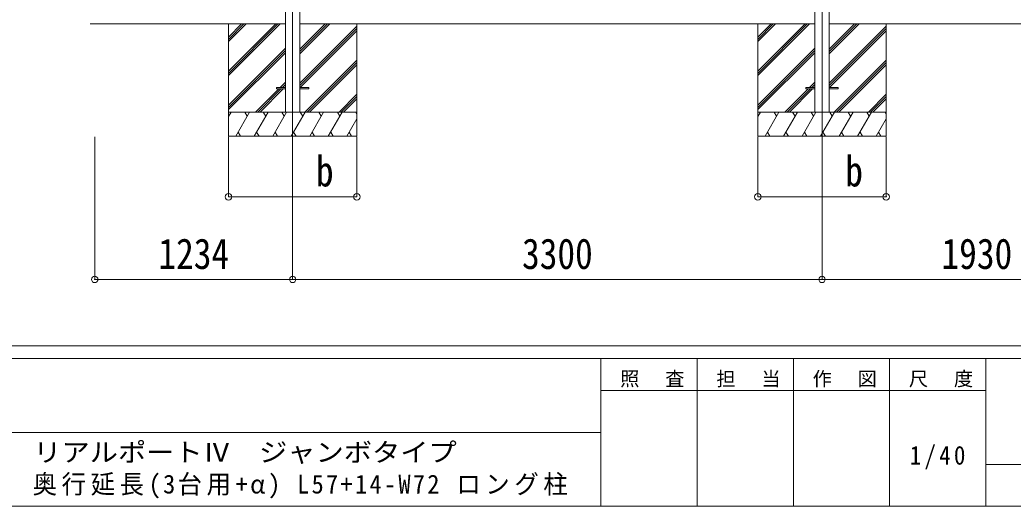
# Model space of a CAD drawing. Units: millimetres at full size, sheet at 1:40. Extents: x -11181 to 11305, y -7804 to 7716.
# Drawn here: x 42 to 6234, y -7804 to -4772 of the extents above; entities that cross this region are included whole.
import ezdxf
from ezdxf.enums import TextEntityAlignment as Align

# ---------------------------------------------------------------- set-up
doc = ezdxf.new("R2010")
doc.units = ezdxf.units.MM
doc.header["$LTSCALE"] = 40
doc.header["$PDMODE"] = 32
doc.header["$PDSIZE"] = 40
for name, color, linetype, lineweight in [('0-0_0', 7, 'Continuous', 9), ('0-1_本体', 4, 'Continuous', 9), ('0-2_部品', 7, 'Continuous', 9), ('0-8_PARTS2', 2, 'Continuous', 9), ('0-A_寸法', 6, 'Continuous', 9), ('F-0_240', 7, 'Continuous', 9)]:
    doc.layers.add(name, color=color, linetype=linetype, lineweight=lineweight)
doc.styles.add('ＭＳ ゴシック', font='')
doc.styles.get('ＭＳ ゴシック').set_extended_font_data('MS Gothic')

msp = doc.modelspace()

# ---------------------------------------------------------------- linework, layer by layer
at = {"layer": '0-0_0'}
for p, q in [((480.24, -4797.05), (1697.01, -4797.05)), ((1342.21, -4797.05), (1342.21, -5497.05)), ((1342.21, -5091.23), (1636.39, -4797.05)), ((1342.21, -5105.37), (1650.53, -4797.05)), ((1342.21, -5119.51), (1664.67, -4797.05)), ((1342.21, -4907.38), (1452.54, -4797.05)), ((1342.21, -4893.24), (1438.4, -4797.05)), ((1342.21, -4879.1), (1424.25, -4797.05)), ((1787.41, -4982.68), (1973.04, -4797.05)), ((1787.41, -4968.54), (1958.9, -4797.05)), ((1787.41, -4954.4), (1944.75, -4797.05)), ((1787.41, -4797.05), (4997.01, -4797.05)), ((1787.41, -5166.53), (2142.21, -4811.73)), ((1787.41, -5180.67), (2142.21, -4825.87)), ((2142.21, -4797.05), (2142.21, -5497.05)), ((4642.21, -4797.05), (4642.21, -5497.05)), ((4642.21, -5091.23), (4936.39, -4797.05)), ((4642.21, -5105.37), (4950.53, -4797.05)), ((4642.21, -5119.51), (4964.67, -4797.05)), ((4642.21, -4907.38), (4752.54, -4797.05)), ((4642.21, -4893.24), (4738.4, -4797.05)), ((4642.21, -4879.1), (4724.25, -4797.05)), ((5087.41, -4982.68), (5273.04, -4797.05)), ((5087.41, -4968.54), (5258.9, -4797.05)), ((5087.41, -4954.4), (5244.75, -4797.05)), ((5087.41, -4797.05), (6927.01, -4797.05)), ((5087.41, -5166.53), (5442.21, -4811.73)), ((5087.41, -5180.67), (5442.21, -4825.87)), ((5442.21, -4797.05), (5442.21, -5497.05)), ((1788.82, -5193.4), (2142.21, -4840.01)), ((5088.82, -5193.4), (5442.21, -4840.01)), ((1342.21, -5303.36), (1697.01, -4948.56)), ((4642.21, -5303.36), (4997.01, -4948.56)), ((1342.21, -5317.5), (1697.01, -4962.7)), ((1342.21, -5331.64), (1697.01, -4976.85)), ((4642.21, -5317.5), (4997.01, -4962.7)), ((4642.21, -5331.64), (4997.01, -4976.85)), ((1819.01, -5347.05), (2142.21, -5023.86)), ((1833.16, -5347.05), (2142.21, -5038)), ((1847.3, -5347.05), (2142.21, -5052.14)), ((5119.01, -5347.05), (5442.21, -5023.86)), ((5133.16, -5347.05), (5442.21, -5038)), ((5147.3, -5347.05), (5442.21, -5052.14)), ((1664.3, -5193.4), (1697.01, -5160.69)), ((1678.45, -5193.4), (1697.01, -5174.83)), ((1692.59, -5193.4), (1697.01, -5188.98)), ((4964.3, -5193.4), (4997.01, -5160.69)), ((4978.45, -5193.4), (4997.01, -5174.83)), ((4992.59, -5193.4), (4997.01, -5188.98)), ((1510.65, -5347.05), (1655.3, -5202.4)), ((1524.79, -5347.05), (1669.45, -5202.4)), ((1538.93, -5347.05), (1683.59, -5202.4)), ((2031.15, -5347.05), (2142.21, -5235.99)), ((2045.29, -5347.05), (2142.21, -5250.13)), ((4810.65, -5347.05), (4955.3, -5202.4)), ((4824.79, -5347.05), (4969.45, -5202.4)), ((4838.93, -5347.05), (4983.59, -5202.4)), ((5331.15, -5347.05), (5442.21, -5235.99)), ((5345.29, -5347.05), (5442.21, -5250.13)), ((2059.43, -5347.89), (2142.21, -5265.12)), ((5359.43, -5347.89), (5442.21, -5265.12)), ((2142.21, -5347.05), (1342.21, -5347.05)), ((1342.21, -5374.55), (1358.09, -5347.05)), ((1386.95, -5497.05), (1473.56, -5347.05)), ((1458.56, -5373.03), (1443.55, -5347.05)), ((1502.42, -5497.05), (1589.03, -5347.05)), ((1574.02, -5373.03), (1559.02, -5347.05)), ((1617.89, -5497.05), (1704.5, -5347.05)), ((1689.5, -5373.03), (1674.49, -5347.05)), ((1733.36, -5497.05), (1819.97, -5347.05)), ((1804.97, -5373.03), (1789.96, -5347.05)), ((1848.83, -5497.05), (1935.44, -5347.05)), ((1920.44, -5373.03), (1905.44, -5347.05)), ((1964.3, -5497.05), (2050.91, -5347.05)), ((2020.91, -5347.05), (2035.91, -5373.03)), ((2136.38, -5347.05), (2142.21, -5357.15)), ((5442.21, -5347.05), (4642.21, -5347.05)), ((4642.21, -5374.55), (4658.09, -5347.05)), ((4686.95, -5497.05), (4773.56, -5347.05)), ((4758.56, -5373.03), (4743.55, -5347.05)), ((4802.42, -5497.05), (4889.03, -5347.05)), ((4874.02, -5373.03), (4859.02, -5347.05)), ((4917.89, -5497.05), (5004.5, -5347.05)), ((4989.5, -5373.03), (4974.49, -5347.05)), ((5033.36, -5497.05), (5119.97, -5347.05)), ((5104.97, -5373.03), (5089.96, -5347.05)), ((5148.83, -5497.05), (5235.44, -5347.05)), ((5220.44, -5373.03), (5205.44, -5347.05)), ((5264.3, -5497.05), (5350.91, -5347.05)), ((5320.91, -5347.05), (5335.91, -5373.03)), ((5436.38, -5347.05), (5442.21, -5357.15)), ((2079.77, -5497.05), (2142.21, -5388.91)), ((5379.77, -5497.05), (5442.21, -5388.91)), ((1342.21, -5497.05), (2142.21, -5497.05)), ((1401.95, -5471.07), (1416.95, -5497.05)), ((1517.42, -5471.07), (1532.42, -5497.05)), ((1632.89, -5471.07), (1647.89, -5497.05)), ((1748.36, -5471.07), (1763.36, -5497.05)), ((1863.83, -5471.07), (1878.83, -5497.05)), ((1979.3, -5471.07), (1994.3, -5497.05)), ((2094.77, -5471.07), (2109.77, -5497.05)), ((4642.21, -5497.05), (5442.21, -5497.05)), ((4701.95, -5471.07), (4716.95, -5497.05)), ((4817.42, -5471.07), (4832.42, -5497.05)), ((4932.89, -5471.07), (4947.89, -5497.05)), ((5048.36, -5471.07), (5063.36, -5497.05)), ((5163.83, -5471.07), (5178.83, -5497.05)), ((5279.3, -5471.07), (5294.3, -5497.05)), ((5394.77, -5471.07), (5409.77, -5497.05))]:
    msp.add_line(p, q, dxfattribs=at)
at = {"layer": '0-1_本体'}
for p, q in [((1697.01, -2190.07), (1697.01, -5347.05)), ((1787.41, -2190.07), (1787.41, -5347.05)), ((4997.01, -2191.84), (4997.01, -5347.05)), ((5087.41, -2191.84), (5087.41, -5347.05))]:
    msp.add_line(p, q, dxfattribs=at)
at = {"layer": '0-2_部品', "color": 4}
for p, q in [((1642.21, -5193.4), (1642.21, -5202.4)), ((1642.21, -5193.4), (1697.01, -5193.4)), ((1787.41, -5193.4), (1842.21, -5193.4)), ((1842.21, -5193.4), (1842.21, -5202.4)), ((4942.21, -5193.4), (4942.21, -5202.4)), ((4942.21, -5193.4), (4997.01, -5193.4)), ((5087.41, -5193.4), (5142.21, -5193.4)), ((5142.21, -5193.4), (5142.21, -5202.4)), ((1642.21, -5202.4), (1697.01, -5202.4)), ((1787.41, -5202.4), (1842.21, -5202.4)), ((4942.21, -5202.4), (4997.01, -5202.4)), ((5087.41, -5202.4), (5142.21, -5202.4))]:
    msp.add_line(p, q, dxfattribs=at)
at = {"layer": '0-8_PARTS2'}
for p, q in [((1742.21, -2059.01), (1742.21, -5565.05)), ((5042.21, -2059.01), (5042.21, -5570.58))]:
    msp.add_line(p, q, dxfattribs=at)
at = {"layer": '0-A_寸法'}
for p, q in [((508.21, -6389.93), (508.21, -5500.53)), ((1342.21, -5874.94), (1342.21, -5500.53)), ((1742.21, -6389.93), (1742.21, -5500.53)), ((2142.21, -5874.94), (2142.21, -5500.53)), ((4642.21, -5874.94), (4642.21, -5500.53)), ((5042.21, -6389.93), (5042.21, -5500.53)), ((5442.21, -5874.94), (5442.21, -5500.53)), ((1342.21, -5874.94), (2142.21, -5874.94)), ((4642.21, -5874.94), (5442.21, -5874.94)), ((508.21, -6389.93), (1742.21, -6389.93)), ((1742.21, -6389.93), (5042.21, -6389.93)), ((5042.21, -6389.93), (6972.21, -6389.93))]:
    msp.add_line(p, q, dxfattribs=at)
for p in [(1342.21, -5874.94), (2142.21, -5874.94), (4642.21, -5874.94), (5442.21, -5874.94), (508.21, -6389.93), (1742.21, -6389.93), (5042.21, -6389.93)]:
    msp.add_point(p, dxfattribs=at)
at = {"layer": 'F-0_240', "color": 5}
for p, q in [((-11180.61, -6803.54), (10739.39, -6803.54)), ((-11180.61, -6883.54), (7183.72, -6883.54)), ((3663.72, -6883.54), (3663.72, -7803.54)), ((4263.72, -6883.54), (4263.72, -7803.54)), ((4863.72, -6883.54), (4863.72, -7803.54)), ((5463.72, -6883.54), (5463.72, -7803.54)), ((6063.72, -6883.54), (6063.72, -7803.54)), ((3663.72, -7083.54), (6063.72, -7083.54)), ((-4536.28, -7343.54), (3663.72, -7343.54)), ((6063.72, -7543.54), (7183.72, -7543.54)), ((-11180.61, -7803.54), (10739.39, -7803.54))]:
    msp.add_line(p, q, dxfattribs=at)

# ---------------------------------------------------------------- texts
at = {"layer": '0-A_寸法', "color": 7, "style": 'ＭＳ ゴシック', "width": 0.85}
for s, p in [('b', (1887.21, -5866.94)), ('b', (5187.21, -5866.94)), ('1234', (905.21, -6381.93)), ('3300', (3172.21, -6381.93)), ('1930', (5787.21, -6381.93))]:
    msp.add_text(s, height=190.6, dxfattribs=at).set_placement(p, align=Align.BOTTOM_LEFT)
at = {"layer": 'F-0_240', "style": 'ＭＳ ゴシック', "width": 1.1}
msp.add_text('リアルポートⅣ\u3000ジャンボタイプ', height=117.3, dxfattribs=at).set_placement((124.97, -7561.39), align=Align.BOTTOM_LEFT)
at = {"layer": 'F-0_240', "attachment_point": 7, "style": 'ＭＳ ゴシック'}
for s, insert, char_height in [('\\T1.17;照\u3000査', (3783.72, -7063.54), 87.98), ('\\T1.17;担\u3000当', (4383.72, -7063.54), 87.98), ('\\T1.17;作\u3000図', (4983.72, -7063.54), 87.98), ('\\T1.17;尺\u3000度', (5583.72, -7063.54), 87.98), ('\\T1.28;\\W0.9;1/40', (5588.72, -7573.54), 117.3), ('\\T1.19;\\W0.95;奥行延長(3台用+α)\\~L57+14-W72\\~ロング柱', (120.88, -7756.06), 117.3)]:
    msp.add_mtext(s, dxfattribs=dict(at, insert=insert, char_height=char_height))

doc.saveas('drawing.dxf')
